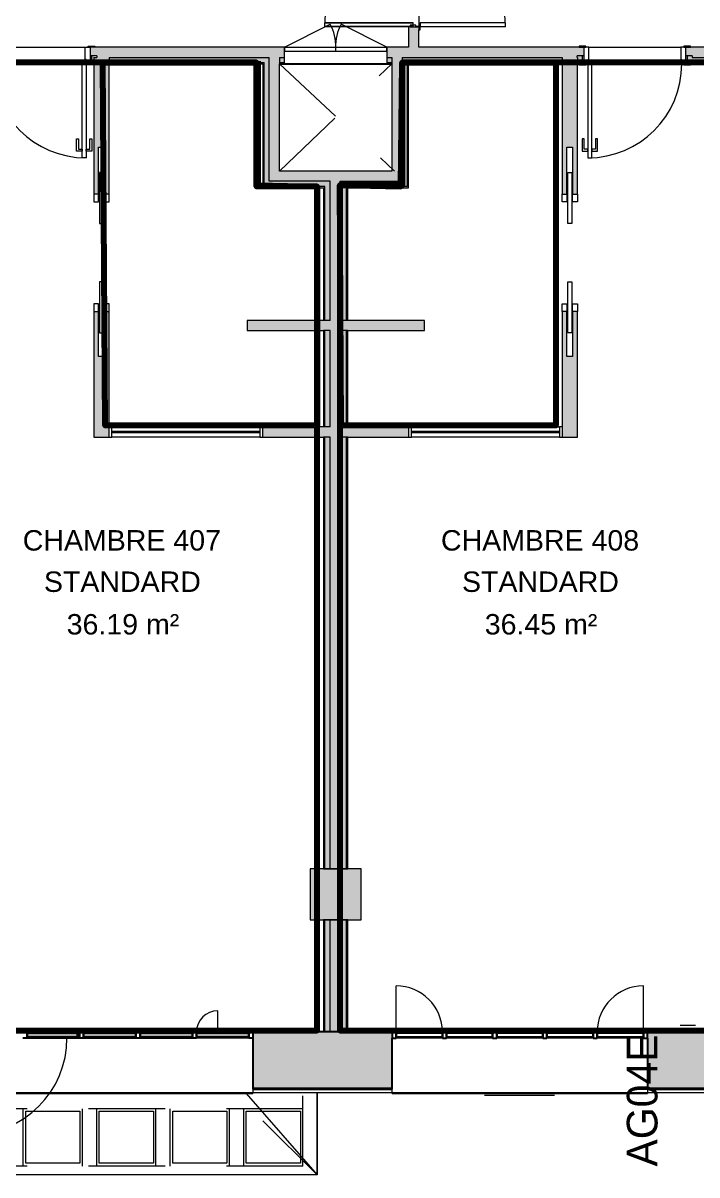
# Model space of a CAD drawing. Header units: metres. Extents: x -227.9 to -141.2, y 39.1 to 91.1.
# Drawn here: x -194.58 to -187.99, y 39.07 to 50.35 of the extents above; entities that cross this region are included whole.
import ezdxf

# ---------------------------------------------------------------- set-up
doc = ezdxf.new("R2010")
doc.units = ezdxf.units.M
doc.linetypes.add('JIS_02_0.7', pattern=[1.35, 0.75, -0.6])
for name, color, linetype, lineweight in [('A-AREA-IDEN', 7, 'Continuous', 9), ('A-DOOR', 7, 'Continuous', 5), ('A-FLOR', 7, 'Continuous', 5), ('A-GLAZ', 7, 'Continuous', 5), ('A-WALL', 7, 'Continuous', 5), ('A-WALL-PATT', 7, 'Continuous', 13), ('G-ANNO-SYMB', 7, 'Continuous', 9), ('I-WALL', 7, 'Continuous', 5)]:
    doc.layers.add(name, color=color, linetype=linetype, lineweight=lineweight)
for name, color, linetype, lineweight, true_color in [('A-DETL', 94, 'Continuous', 5, 0x00a600), ('A-DETL-MBND', 9, 'Continuous', 5, 0xc0c0c0), ('S-COLS', 8, 'Continuous', 9, 0x7f7f7f)]:
    doc.layers.add(name, color=color, linetype=linetype, lineweight=lineweight, true_color=true_color)
doc.layers.add('Chambre', color=40, linetype='Continuous')
doc.layers.add('SDB', color=230, linetype='Continuous')
doc.styles.add('Arial_1', font='arial.ttf', dxfattribs={"height": 0.2})
doc.styles.add('Stencil', font='STENCIL.TTF', dxfattribs={"height": 0.3})

msp = doc.modelspace()

# ---------------------------------------------------------------- hatches: boundary and pattern name
at = {"layer": 'A-WALL', "true_color": 0x808080}
h = msp.add_hatch(color=8, dxfattribs=at)
h.paths.add_polyline_path([(-227.865, 39.92), (-226.843, 39.92), (-226.843, 40.37), (-226.853, 40.37), (-226.853, 40.42), (-226.893, 40.42), (-226.893, 40.47), (-227.865, 40.47), (-227.865, 40.281)])
h.paths.add_polyline_path([(-223.493, 39.92), (-222.152, 39.92), (-222.152, 40.37), (-222.162, 40.37), (-222.162, 40.42), (-222.202, 40.42), (-222.202, 40.47), (-223.443, 40.47), (-223.443, 40.42), (-223.483, 40.42), (-223.483, 40.37), (-223.493, 40.37), (-223.493, 40.281)])
h.paths.add_polyline_path([(-207.292, 39.92), (-205.904, 39.92), (-205.904, 40.37), (-205.914, 40.37), (-205.914, 40.42), (-205.954, 40.42), (-205.954, 40.47), (-207.242, 40.47), (-207.242, 40.42), (-207.282, 40.42), (-207.282, 40.37), (-207.292, 40.37), (-207.292, 40.281)])
h.paths.add_polyline_path([(-203.404, 39.92), (-201.797, 39.92), (-201.797, 40.47), (-203.354, 40.47), (-203.354, 40.42), (-203.394, 40.42), (-203.394, 40.37), (-203.404, 40.37), (-203.404, 40.281)])
h.paths.add_polyline_path([(-190.97, 39.92), (-190.97, 40.37), (-190.98, 40.37), (-190.98, 40.42), (-191.02, 40.42), (-191.02, 40.47), (-192.12, 40.47), (-192.12, 40.42), (-192.16, 40.42), (-192.16, 40.37), (-192.17, 40.37), (-192.17, 39.92)])
h.paths.add_polyline_path([(-188.47, 39.92), (-187.171, 39.92), (-187.171, 40.37), (-187.181, 40.37), (-187.181, 40.42), (-187.221, 40.42), (-187.221, 40.47), (-188.42, 40.47), (-188.42, 40.42), (-188.46, 40.42), (-188.46, 40.37), (-188.47, 40.37), (-188.47, 40.281)])
h.paths.add_polyline_path([(-168.917, 39.92), (-168.917, 40.37), (-168.927, 40.37), (-168.927, 40.42), (-168.967, 40.42), (-168.967, 40.47), (-170.088, 40.47), (-170.088, 40.42), (-170.128, 40.42), (-170.128, 40.37), (-170.138, 40.37), (-170.138, 39.92), (-169.839, 39.92), (-169.839, 40.371), (-169.239, 40.371), (-169.239, 39.92)])
h.paths.add_polyline_path([(-166.417, 39.92), (-164.82, 39.92), (-164.82, 40.37), (-164.83, 40.37), (-164.83, 40.42), (-164.87, 40.42), (-164.87, 40.47), (-166.367, 40.47), (-166.367, 40.42), (-166.407, 40.42), (-166.407, 40.37), (-166.417, 40.37), (-166.417, 40.281)])
h.paths.add_polyline_path([(-152.826, 39.92), (-150.359, 39.92), (-150.359, 40.37), (-150.369, 40.37), (-150.369, 40.42), (-150.409, 40.42), (-150.409, 40.47), (-153.119, 40.47), (-153.119, 40.42), (-153.159, 40.42), (-153.159, 40.37), (-153.168, 40.37), (-153.168, 39.92)])
for points in [[(-192.17, 39.92), (-192.17, 40.37), (-192.16, 40.37), (-192.16, 40.42), (-192.12, 40.42), (-192.12, 40.47), (-192.333, 40.47), (-192.333, 39.92), (-192.296, 39.92)], [(-192.333, 39.91), (-192.17, 39.91), (-192.17, 39.92), (-192.333, 39.92)]]:
    msp.add_hatch(color=8, dxfattribs=at).paths.add_polyline_path(points)
h = msp.add_hatch(color=8, dxfattribs=at)
h.paths.add_polyline_path([(-190.98, 40.37), (-190.97, 40.37), (-190.97, 40.47), (-191.02, 40.47), (-191.02, 40.42), (-190.98, 40.42), (-190.98, 40.41)])
h.paths.add_polyline_path([(-188.47, 40.37), (-188.46, 40.37), (-188.46, 40.42), (-188.42, 40.42), (-188.42, 40.47), (-188.47, 40.47), (-188.47, 40.41)])
h = msp.add_hatch(color=8, dxfattribs=at)
h.paths.add_polyline_path([(-227.865, 39.91), (-226.843, 39.91), (-226.843, 39.92), (-227.865, 39.92)])
h.paths.add_polyline_path([(-223.493, 39.91), (-222.152, 39.91), (-222.152, 39.92), (-223.493, 39.92)])
h.paths.add_polyline_path([(-207.292, 39.91), (-205.904, 39.91), (-205.904, 39.92), (-207.292, 39.92)])
h.paths.add_polyline_path([(-203.404, 39.91), (-201.797, 39.91), (-201.797, 39.92), (-203.404, 39.92)])
h.paths.add_polyline_path([(-192.17, 39.91), (-190.97, 39.91), (-190.97, 39.92), (-192.17, 39.92)])
h.paths.add_polyline_path([(-188.47, 39.91), (-187.171, 39.91), (-187.171, 39.92), (-188.47, 39.92)])
h.paths.add_polyline_path([(-168.917, 39.91), (-168.917, 39.92), (-169.239, 39.92), (-169.239, 39.91)])
h.paths.add_polyline_path([(-169.839, 39.91), (-169.839, 39.92), (-170.138, 39.92), (-170.138, 39.91)])
h.paths.add_polyline_path([(-166.417, 39.91), (-164.82, 39.91), (-164.82, 39.92), (-166.417, 39.92)])
h.paths.add_polyline_path([(-152.826, 39.91), (-150.359, 39.91), (-150.359, 39.92), (-153.168, 39.92), (-153.168, 39.91)])
at = {"layer": 'A-WALL-PATT', "lineweight": 5, "true_color": 0xaaaaaa}
h = msp.add_hatch(color=253, dxfattribs=at)
h.paths.add_polyline_path([(-191.468, 42.068), (-191.468, 46.296), (-191.478, 46.296), (-191.478, 42.068)])
h.paths.add_polyline_path([(-191.468, 46.396), (-191.468, 47.339), (-191.478, 47.339), (-191.478, 46.396), (-191.474, 46.396)])
h.paths.add_polyline_path([(-191.468, 47.439), (-191.468, 48.802), (-191.478, 48.802), (-191.478, 47.439), (-191.474, 47.439)])
msp.add_hatch(color=253, dxfattribs=at).paths.add_polyline_path([(-191.478, 40.47), (-191.468, 40.47), (-191.468, 41.568), (-191.478, 41.568), (-191.478, 41.352)])
at = {"layer": 'I-WALL', "true_color": 0xaaaaaa}
h = msp.add_hatch(color=253, dxfattribs=at)
h.paths.add_polyline_path([(-190.759, 50.114), (-190.709, 50.114), (-190.709, 50.314), (-190.809, 50.314), (-190.809, 50.114)])
h.paths.add_polyline_path([(-190.792, 51.914), (-190.709, 51.914), (-190.709, 52.115), (-190.809, 52.115), (-190.809, 51.914)])
h = msp.add_hatch(color=253, dxfattribs=at)
h.paths.add_polyline_path([(-180.683, 50.014), (-180.534, 50.014), (-180.534, 50.114), (-181.728, 50.114), (-181.728, 50.032), (-181.665, 50.032), (-181.665, 50.014), (-180.696, 50.014)])
h.paths.add_polyline_path([(-184.073, 50.014), (-182.791, 50.014), (-182.791, 50.032), (-182.728, 50.032), (-182.728, 50.114), (-186.057, 50.114), (-186.057, 50.014), (-184.598, 50.014)])
h.paths.add_polyline_path([(-187.057, 50.014), (-187.057, 50.114), (-188.094, 50.114), (-188.094, 50.032), (-188.031, 50.032), (-188.031, 50.014), (-187.297, 50.014)])
h.paths.add_polyline_path([(-189.157, 50.014), (-189.157, 50.032), (-189.094, 50.032), (-189.094, 50.114), (-191.023, 50.114), (-191.023, 50.014), (-189.305, 50.014)])
h.paths.add_polyline_path([(-192.023, 50.014), (-192.023, 50.114), (-193.926, 50.114), (-193.926, 50.032), (-193.863, 50.032), (-193.863, 50.014), (-192.073, 50.014)])
h.paths.add_polyline_path([(-194.989, 50.014), (-194.989, 50.032), (-194.926, 50.032), (-194.926, 50.114), (-195.579, 50.114), (-195.579, 50.014)])
h = msp.add_hatch(color=253, dxfattribs=at)
h.paths.add_polyline_path([(-180.534, 49.964), (-180.534, 50.014), (-180.62, 50.014), (-180.62, 49.964)])
h.paths.add_polyline_path([(-180.784, 49.964), (-180.696, 49.964), (-180.696, 50.014), (-181.597, 50.014), (-181.597, 49.964)])
h.paths.add_polyline_path([(-181.715, 49.964), (-181.697, 49.964), (-181.697, 50.032), (-181.715, 50.032)])
h.paths.add_polyline_path([(-182.741, 49.964), (-182.741, 50.032), (-182.791, 50.032), (-182.791, 50.014), (-183.458, 50.014), (-183.458, 49.964)])
h.paths.add_polyline_path([(-184.073, 49.964), (-183.558, 49.964), (-183.558, 50.014), (-184.598, 50.014), (-184.598, 49.964)])
h.paths.add_polyline_path([(-184.698, 49.964), (-184.698, 50.014), (-185.771, 50.014), (-185.771, 49.964), (-185.718, 49.964)])
h.paths.add_polyline_path([(-187.297, 49.964), (-187.057, 49.964), (-187.057, 50.014), (-187.297, 50.014)])
h.paths.add_polyline_path([(-186.057, 49.964), (-185.871, 49.964), (-185.871, 50.014), (-186.057, 50.014)])
h.paths.add_polyline_path([(-188.081, 49.964), (-187.397, 49.964), (-187.397, 50.014), (-188.031, 50.014), (-188.031, 50.032), (-188.081, 50.032)])
h.paths.add_polyline_path([(-189.107, 49.964), (-189.107, 50.032), (-189.155, 50.032), (-189.155, 49.964)])
h.paths.add_polyline_path([(-189.305, 49.964), (-189.305, 50.014), (-190.873, 50.014), (-190.873, 49.964), (-189.829, 49.964)])
h.paths.add_polyline_path([(-192.073, 49.964), (-192.023, 49.964), (-192.023, 50.014), (-192.073, 50.014)])
h.paths.add_polyline_path([(-192.173, 49.964), (-192.173, 50.014), (-193.741, 50.014), (-193.741, 49.964), (-192.223, 49.964)])
h.paths.add_polyline_path([(-191.023, 49.964), (-190.973, 49.964), (-190.973, 50.014), (-191.023, 50.014)])
h.paths.add_polyline_path([(-193.891, 49.964), (-193.891, 50.032), (-193.913, 50.032), (-193.913, 49.964)])
h.paths.add_polyline_path([(-194.939, 49.964), (-194.939, 50.032), (-194.989, 50.032), (-194.989, 50.014), (-195.579, 50.014), (-195.579, 49.964)])
h = msp.add_hatch(color=253, dxfattribs=at)
h.paths.add_polyline_path([(-180.62, 49.951), (-180.534, 49.951), (-180.534, 49.964), (-180.62, 49.964)])
h.paths.add_polyline_path([(-181.728, 49.951), (-181.697, 49.951), (-181.697, 49.964), (-181.715, 49.964), (-181.715, 50.032), (-181.728, 50.032), (-181.728, 49.994)])
h.paths.add_polyline_path([(-180.696, 49.951), (-180.696, 49.964), (-181.597, 49.964), (-181.597, 49.951), (-180.784, 49.951)])
h.paths.add_polyline_path([(-184.073, 49.951), (-183.558, 49.951), (-183.558, 49.964), (-184.598, 49.964), (-184.598, 49.951)])
h.paths.add_polyline_path([(-184.698, 49.951), (-184.698, 49.964), (-185.721, 49.964), (-185.721, 49.951), (-185.708, 49.951)])
h.paths.add_polyline_path([(-182.773, 49.951), (-182.728, 49.951), (-182.728, 50.032), (-182.741, 50.032), (-182.741, 49.964), (-183.458, 49.964), (-183.458, 49.951)])
h.paths.add_polyline_path([(-185.871, 49.951), (-185.871, 49.964), (-186.057, 49.964), (-186.057, 49.951)])
h.paths.add_polyline_path([(-188.049, 49.951), (-187.447, 49.951), (-187.447, 49.964), (-188.081, 49.964), (-188.081, 50.032), (-188.094, 50.032), (-188.094, 49.951)])
h.paths.add_polyline_path([(-189.094, 49.951), (-189.094, 50.032), (-189.107, 50.032), (-189.107, 49.964), (-189.155, 49.964), (-189.155, 49.951), (-189.139, 49.951)])
h.paths.add_polyline_path([(-189.829, 49.951), (-189.305, 49.951), (-189.305, 49.964), (-190.823, 49.964), (-190.823, 49.951), (-190.651, 49.951)])
h.paths.add_polyline_path([(-187.297, 49.951), (-187.057, 49.951), (-187.057, 49.964), (-187.297, 49.964)])
h.paths.add_polyline_path([(-190.973, 49.951), (-190.973, 49.964), (-191.023, 49.964), (-191.023, 49.951)])
h.paths.add_polyline_path([(-192.236, 49.951), (-192.223, 49.951), (-192.223, 49.964), (-193.741, 49.964), (-193.741, 49.951), (-192.296, 49.951)])
h.paths.add_polyline_path([(-192.073, 49.951), (-192.023, 49.951), (-192.023, 49.964), (-192.073, 49.964)])
h.paths.add_polyline_path([(-193.891, 49.951), (-193.891, 49.964), (-193.913, 49.964), (-193.913, 50.032), (-193.926, 50.032), (-193.926, 49.951)])
h.paths.add_polyline_path([(-195.579, 49.951), (-194.926, 49.951), (-194.926, 50.032), (-194.939, 50.032), (-194.939, 49.964), (-195.579, 49.964)])
h = msp.add_hatch(color=253, dxfattribs=at)
h.paths.add_polyline_path([(-193.891, 46.296), (-193.741, 46.296), (-193.741, 47.527), (-193.789, 47.527), (-193.789, 47.087), (-193.844, 47.087), (-193.844, 47.527), (-193.891, 47.527), (-193.891, 46.711)])
h.paths.add_polyline_path([(-193.789, 48.677), (-193.741, 48.677), (-193.741, 50.014), (-193.891, 50.014), (-193.891, 49.951), (-193.881, 49.951), (-193.881, 49.941), (-193.891, 49.941), (-193.891, 48.677), (-193.844, 48.677), (-193.844, 49.137), (-193.789, 49.137), (-193.789, 48.854)])
for points in [[(-192.073, 48.802), (-192.073, 50.014), (-192.173, 50.014), (-192.173, 48.802)], [(-190.873, 48.902), (-190.873, 50.014), (-190.973, 50.014), (-190.973, 48.902)], [(-192.223, 48.739), (-192.223, 49.951), (-192.236, 49.951), (-192.236, 48.739)], [(-192.223, 48.752), (-192.173, 48.752), (-192.173, 49.964), (-192.223, 49.964), (-192.223, 48.854)], [(-190.873, 48.802), (-190.823, 48.802), (-190.823, 49.964), (-190.873, 49.964), (-190.873, 48.854)], [(-190.823, 48.752), (-190.81, 48.752), (-190.81, 49.951), (-190.823, 49.951), (-190.823, 48.802)], [(-190.873, 48.802), (-190.873, 48.902), (-192.073, 48.902), (-192.073, 48.802), (-191.468, 48.802)], [(-191.478, 42.068), (-191.478, 48.802), (-191.578, 48.802), (-191.578, 42.068)], [(-191.578, 47.339), (-191.578, 47.439), (-192.391, 47.439), (-192.391, 47.339), (-191.628, 47.339)], [(-191.418, 47.339), (-190.653, 47.339), (-190.653, 47.439), (-191.478, 47.439), (-191.478, 47.339), (-191.468, 47.339)], [(-191.628, 46.296), (-191.578, 46.296), (-191.578, 46.396), (-192.241, 46.396), (-192.241, 46.296), (-191.641, 46.296)], [(-191.418, 46.296), (-190.805, 46.296), (-190.805, 46.396), (-191.478, 46.396), (-191.478, 46.296), (-191.468, 46.296)], [(-191.628, 40.47), (-191.628, 41.568), (-191.641, 41.568), (-191.641, 40.47)], [(-191.578, 40.47), (-191.578, 41.568), (-191.628, 41.568), (-191.628, 40.47)], [(-191.478, 40.47), (-191.478, 41.568), (-191.578, 41.568), (-191.578, 40.47)], [(-191.418, 40.47), (-191.418, 41.568), (-191.468, 41.568), (-191.468, 40.47)], [(-191.405, 40.47), (-191.405, 41.568), (-191.418, 41.568), (-191.418, 40.47)]]:
    msp.add_hatch(color=253, dxfattribs=at).paths.add_polyline_path(points)
h = msp.add_hatch(color=253, dxfattribs=at)
h.paths.add_polyline_path([(-189.155, 46.296), (-189.155, 47.527), (-189.203, 47.527), (-189.203, 47.087), (-189.258, 47.087), (-189.258, 47.527), (-189.305, 47.527), (-189.305, 46.296)])
h.paths.add_polyline_path([(-189.258, 48.677), (-189.258, 49.137), (-189.203, 49.137), (-189.203, 48.677), (-189.155, 48.677), (-189.155, 50.014), (-189.305, 50.014), (-189.305, 48.677)])
h = msp.add_hatch(color=253, dxfattribs=at)
h.paths.add_polyline_path([(-191.628, 48.739), (-191.628, 48.752), (-192.223, 48.752), (-192.223, 48.739), (-191.641, 48.739)])
h.paths.add_polyline_path([(-190.81, 48.739), (-190.81, 48.752), (-191.418, 48.752), (-191.418, 48.739), (-191.405, 48.739)])
h = msp.add_hatch(color=253, dxfattribs=at)
h.paths.add_polyline_path([(-192.173, 48.752), (-191.578, 48.752), (-191.578, 48.802), (-192.173, 48.802)])
h.paths.add_polyline_path([(-190.823, 48.752), (-190.823, 48.802), (-191.468, 48.802), (-191.468, 48.752), (-191.418, 48.752)])
h = msp.add_hatch(color=253, dxfattribs=at)
h.paths.add_polyline_path([(-191.628, 42.068), (-191.628, 46.296), (-191.641, 46.296), (-191.641, 42.068)])
h.paths.add_polyline_path([(-191.628, 46.396), (-191.628, 47.339), (-191.641, 47.339), (-191.641, 46.396)])
h.paths.add_polyline_path([(-191.641, 47.439), (-191.628, 47.439), (-191.628, 48.739), (-191.641, 48.739), (-191.641, 47.782)])
h = msp.add_hatch(color=253, dxfattribs=at)
h.paths.add_polyline_path([(-191.628, 42.068), (-191.578, 42.068), (-191.578, 46.296), (-191.628, 46.296), (-191.628, 43.496)])
h.paths.add_polyline_path([(-191.628, 46.396), (-191.578, 46.396), (-191.578, 47.339), (-191.628, 47.339), (-191.628, 46.711)])
h.paths.add_polyline_path([(-191.628, 47.439), (-191.578, 47.439), (-191.578, 48.752), (-191.628, 48.752), (-191.628, 47.782)])
h = msp.add_hatch(color=253, dxfattribs=at)
h.paths.add_polyline_path([(-191.418, 42.068), (-191.418, 46.296), (-191.468, 46.296), (-191.468, 42.068)])
h.paths.add_polyline_path([(-191.468, 46.396), (-191.418, 46.396), (-191.418, 47.339), (-191.468, 47.339), (-191.468, 46.711)])
h.paths.add_polyline_path([(-191.418, 47.439), (-191.418, 48.752), (-191.468, 48.752), (-191.468, 47.439)])
h = msp.add_hatch(color=253, dxfattribs=at)
h.paths.add_polyline_path([(-191.405, 42.068), (-191.405, 46.296), (-191.418, 46.296), (-191.418, 42.068)])
h.paths.add_polyline_path([(-191.418, 46.396), (-191.405, 46.396), (-191.405, 47.339), (-191.418, 47.339), (-191.418, 46.711)])
h.paths.add_polyline_path([(-191.418, 47.439), (-191.405, 47.439), (-191.405, 48.739), (-191.418, 48.739), (-191.418, 47.782)])
at = {"layer": 'S-COLS', "lineweight": 5, "true_color": 0x808080}
msp.add_hatch(color=8, dxfattribs=at).paths.add_polyline_path([(-191.773, 41.568), (-191.273, 41.568), (-191.273, 42.068), (-191.773, 42.068)])

# ---------------------------------------------------------------- linework, layer by layer
at = {"layer": 'A-DETL', "color": 7, "linetype": 'JIS_02_0.7'}
for p, q in [((-192.073, 48.902), (-190.973, 49.951)), ((-192.073, 49.951), (-190.948, 48.902)), ((-190.94, 40.412), (-188.509, 40.412)), ((-190.065, 39.851), (-189.38, 39.852))]:
    msp.add_line(p, q, dxfattribs=at)
at = {"layer": 'A-DETL', "color": 9, "linetype": 'JIS_02_0.7', "lineweight": 9, "true_color": 0xc0c0c0}
for p, q in [((-191.705, 39.07), (-192.513, 39.878)), ((-191.843, 39.156), (-191.843, 39.845)), ((-191.843, 39.718), (-202.478, 39.718)), ((-194.583, 39.156), (-194.583, 39.718)), ((-194.003, 39.156), (-194.003, 39.718)), ((-193.863, 39.156), (-193.863, 39.718)), ((-193.283, 39.156), (-193.283, 39.718)), ((-193.143, 39.156), (-193.143, 39.718)), ((-192.563, 39.156), (-192.563, 39.718)), ((-192.423, 39.156), (-192.423, 39.718)), ((-194.558, 39.185), (-194.558, 39.695)), ((-194.558, 39.695), (-194.028, 39.695)), ((-194.028, 39.696), (-194.028, 39.186)), ((-193.838, 39.185), (-193.838, 39.695)), ((-193.838, 39.695), (-193.308, 39.695)), ((-193.308, 39.696), (-193.308, 39.186)), ((-193.118, 39.185), (-193.118, 39.695)), ((-193.118, 39.695), (-192.588, 39.695)), ((-192.588, 39.696), (-192.588, 39.186)), ((-192.398, 39.185), (-192.398, 39.695)), ((-192.398, 39.695), (-191.868, 39.695)), ((-191.868, 39.696), (-191.868, 39.186)), ((-191.843, 39.156), (-202.483, 39.156)), ((-194.028, 39.186), (-194.558, 39.186)), ((-193.308, 39.186), (-193.838, 39.186)), ((-192.588, 39.186), (-193.118, 39.186)), ((-191.868, 39.186), (-192.398, 39.186))]:
    msp.add_line(p, q, dxfattribs=at)
at = {"layer": 'A-DETL', "color": 7}
for q in [(-191.705, 39.878), (-202.621, 39.07)]:
    msp.add_line((-191.705, 39.07), q, dxfattribs=at)
at = {"layer": 'A-DETL-MBND', "lineweight": 9}
for p, q in [((-192.398, 39.867), (-191.705, 39.07)), ((-191.705, 39.878), (-191.705, 39.07)), ((-191.705, 39.07), (-202.621, 39.07))]:
    msp.add_line(p, q, dxfattribs=at)
at = {"layer": 'A-DOOR', "color": 9, "true_color": 0xc0c0c0}
for p, q in [((-192.023, 50.114), (-191.578, 50.341)), ((-191.023, 50.114), (-191.469, 50.341)), ((-190.739, 50.332), (-190.792, 50.332)), ((-190.792, 50.332), (-190.792, 50.314)), ((-190.739, 50.319), (-190.739, 50.332)), ((-190.697, 50.319), (-190.739, 50.319)), ((-190.697, 50.284), (-190.697, 50.319)), ((-190.792, 50.314), (-190.709, 50.314)), ((-190.709, 50.314), (-190.709, 50.284)), ((-190.709, 50.284), (-190.697, 50.284)), ((-193.976, 50.114), (-193.926, 50.114)), ((-193.976, 49.994), (-193.976, 50.114)), ((-193.946, 50.124), (-193.881, 50.124)), ((-193.946, 50.114), (-193.946, 50.124)), ((-193.881, 50.114), (-193.946, 50.114)), ((-193.926, 50.114), (-193.926, 49.951)), ((-193.881, 50.124), (-193.881, 50.114)), ((-189.074, 50.124), (-189.139, 50.124)), ((-189.139, 50.124), (-189.139, 50.114)), ((-189.139, 50.114), (-189.074, 50.114)), ((-189.044, 50.114), (-189.094, 50.114)), ((-189.094, 50.114), (-189.094, 49.951)), ((-189.074, 50.114), (-189.074, 50.124)), ((-189.044, 49.994), (-189.044, 50.114)), ((-188.094, 50.114), (-188.144, 50.114)), ((-188.144, 50.114), (-188.144, 49.994)), ((-188.049, 50.124), (-188.114, 50.124)), ((-188.114, 50.124), (-188.114, 50.114)), ((-188.114, 50.114), (-188.049, 50.114)), ((-188.094, 49.951), (-188.094, 50.114)), ((-188.049, 50.114), (-188.049, 50.124)), ((-193.966, 49.994), (-193.976, 49.994)), ((-193.966, 49.951), (-193.966, 49.994)), ((-189.054, 49.951), (-189.054, 49.994)), ((-189.054, 49.994), (-189.044, 49.994)), ((-188.144, 49.994), (-188.134, 49.994)), ((-188.134, 49.994), (-188.134, 49.951)), ((-193.926, 49.951), (-193.966, 49.951)), ((-193.946, 49.951), (-193.881, 49.951)), ((-193.946, 49.941), (-193.946, 49.951)), ((-193.881, 49.941), (-193.946, 49.941)), ((-193.881, 49.951), (-193.881, 49.941)), ((-189.074, 49.951), (-189.139, 49.951)), ((-189.139, 49.951), (-189.139, 49.941)), ((-189.139, 49.941), (-189.074, 49.941)), ((-189.094, 49.951), (-189.054, 49.951)), ((-189.074, 49.941), (-189.074, 49.951)), ((-188.134, 49.951), (-188.094, 49.951)), ((-188.049, 49.951), (-188.114, 49.951)), ((-188.114, 49.951), (-188.114, 49.941)), ((-188.114, 49.941), (-188.049, 49.941)), ((-188.049, 49.941), (-188.049, 49.951)), ((-193.844, 48.677), (-193.891, 48.677)), ((-193.891, 48.677), (-193.891, 48.602)), ((-193.844, 48.602), (-193.844, 48.677)), ((-193.741, 48.677), (-193.789, 48.677)), ((-193.789, 48.677), (-193.789, 48.602)), ((-193.741, 48.602), (-193.741, 48.677)), ((-189.305, 48.677), (-189.258, 48.677)), ((-189.305, 48.602), (-189.305, 48.677)), ((-189.258, 48.677), (-189.258, 48.602)), ((-189.203, 48.677), (-189.155, 48.677)), ((-189.203, 48.602), (-189.203, 48.677)), ((-189.155, 48.677), (-189.155, 48.602)), ((-193.891, 48.602), (-193.844, 48.602)), ((-193.789, 48.602), (-193.741, 48.602)), ((-189.258, 48.602), (-189.305, 48.602)), ((-189.155, 48.602), (-189.203, 48.602)), ((-193.844, 47.602), (-193.891, 47.602)), ((-193.891, 47.602), (-193.891, 47.527)), ((-193.891, 47.527), (-193.844, 47.527)), ((-193.844, 47.527), (-193.844, 47.602)), ((-193.741, 47.602), (-193.789, 47.602)), ((-193.789, 47.602), (-193.789, 47.527)), ((-193.789, 47.527), (-193.741, 47.527)), ((-193.741, 47.527), (-193.741, 47.602)), ((-189.305, 47.602), (-189.258, 47.602)), ((-189.305, 47.527), (-189.305, 47.602)), ((-189.258, 47.527), (-189.305, 47.527)), ((-189.258, 47.602), (-189.258, 47.527)), ((-189.203, 47.602), (-189.155, 47.602)), ((-189.203, 47.527), (-189.203, 47.602)), ((-189.155, 47.527), (-189.203, 47.527)), ((-189.155, 47.602), (-189.155, 47.527))]:
    msp.add_line(p, q, dxfattribs=at)
at = {"layer": 'A-DOOR'}
for p, q in [((-190.764, 50.352), (-191.634, 50.352)), ((-191.634, 50.352), (-191.634, 50.319)), ((-191.634, 50.352), (-190.764, 50.352)), ((-191.634, 50.319), (-190.764, 50.319)), ((-190.764, 50.319), (-191.634, 50.319)), ((-190.764, 50.319), (-190.764, 50.352)), ((-189.859, 50.352), (-190.697, 50.352)), ((-190.697, 50.352), (-190.697, 50.319)), ((-190.697, 50.352), (-190.697, 50.319)), ((-189.859, 50.352), (-190.697, 50.352)), ((-190.697, 50.319), (-189.859, 50.319)), ((-190.697, 50.319), (-189.859, 50.319)), ((-189.859, 50.319), (-189.859, 50.352)), ((-189.859, 50.319), (-189.859, 50.352)), ((-194.006, 49.951), (-193.966, 49.951)), ((-194.006, 49.031), (-194.006, 49.951)), ((-193.966, 49.951), (-193.966, 49.031)), ((-189.054, 49.951), (-189.054, 49.031)), ((-189.014, 49.951), (-189.054, 49.951)), ((-189.014, 49.031), (-189.014, 49.951)), ((-194.061, 49.216), (-194.041, 49.216)), ((-194.061, 49.096), (-194.061, 49.216)), ((-194.041, 49.216), (-194.041, 49.116)), ((-193.931, 49.216), (-193.911, 49.216)), ((-193.931, 49.116), (-193.931, 49.216)), ((-193.911, 49.216), (-193.911, 49.096)), ((-189.089, 49.216), (-189.109, 49.216)), ((-189.109, 49.216), (-189.109, 49.096)), ((-189.089, 49.116), (-189.089, 49.216)), ((-188.959, 49.216), (-188.979, 49.216)), ((-188.979, 49.216), (-188.979, 49.116)), ((-188.959, 49.096), (-188.959, 49.216)), ((-194.006, 49.096), (-194.061, 49.096)), ((-194.041, 49.116), (-194.006, 49.116)), ((-194.006, 49.116), (-194.006, 49.096)), ((-193.966, 49.116), (-193.931, 49.116)), ((-193.966, 49.096), (-193.966, 49.116)), ((-193.911, 49.096), (-193.966, 49.096)), ((-189.109, 49.096), (-189.054, 49.096)), ((-189.054, 49.116), (-189.089, 49.116)), ((-189.054, 49.096), (-189.054, 49.116)), ((-188.979, 49.116), (-189.014, 49.116)), ((-189.014, 49.116), (-189.014, 49.096)), ((-189.014, 49.096), (-188.959, 49.096)), ((-193.966, 49.031), (-194.006, 49.031)), ((-189.054, 49.031), (-189.014, 49.031)), ((-193.796, 48.887), (-193.836, 48.887)), ((-193.836, 48.887), (-193.836, 48.387)), ((-193.796, 48.387), (-193.796, 48.887)), ((-189.25, 48.887), (-189.21, 48.887)), ((-189.25, 48.387), (-189.25, 48.887)), ((-189.21, 48.887), (-189.21, 48.387)), ((-193.836, 48.387), (-193.796, 48.387)), ((-189.21, 48.387), (-189.25, 48.387)), ((-193.796, 47.817), (-193.836, 47.817)), ((-193.836, 47.817), (-193.836, 47.317)), ((-193.796, 47.317), (-193.796, 47.817)), ((-189.25, 47.317), (-189.25, 47.817)), ((-189.25, 47.817), (-189.21, 47.817)), ((-189.21, 47.817), (-189.21, 47.317)), ((-193.836, 47.317), (-193.796, 47.317)), ((-189.21, 47.317), (-189.25, 47.317))]:
    msp.add_line(p, q, dxfattribs=at)
at = {"layer": 'A-DOOR', "color": 9, "lineweight": 9, "true_color": 0xc0c0c0}
for p, q in [((-192.021, 50.114), (-191.524, 50.114)), ((-192.021, 50.074), (-192.021, 50.114)), ((-191.524, 50.114), (-191.524, 50.074)), ((-191.522, 50.114), (-191.025, 50.114)), ((-191.522, 50.074), (-191.522, 50.114)), ((-191.025, 50.114), (-191.025, 50.074)), ((-191.524, 50.074), (-192.021, 50.074)), ((-191.025, 50.074), (-191.522, 50.074))]:
    msp.add_line(p, q, dxfattribs=at)
at = {"layer": 'A-DOOR'}
for centre, radius, start, end in [((-190.834, 50.314), 0.8, 90, 180), ((-190.659, 50.314), 0.8, 0, 90), ((-193.966, 49.951), 0.92, 180, 270), ((-189.054, 49.951), 0.92, 270, 0)]:
    msp.add_arc(centre, radius, start, end, dxfattribs=at)
at = {"layer": 'A-DOOR', "color": 9, "true_color": 0xc0c0c0}
for centre, start, end in [((-191.977, 50.124), 358.6205, 28.3795), ((-191.069, 50.124), 151.6205, 181.3795)]:
    msp.add_arc(centre, 0.455, start, end, dxfattribs=at)
at = {"layer": 'A-FLOR', "lineweight": 9}
for p, q in [((-192.072, 49.95), (-190.973, 49.95)), ((-192.072, 48.901), (-192.072, 49.95))]:
    msp.add_line(p, q, dxfattribs=at)
at = {"layer": 'A-GLAZ', "lineweight": 13}
for p, q in [((-193.716, 46.396), (-193.741, 46.396)), ((-193.716, 46.296), (-193.716, 46.396)), ((-192.241, 46.396), (-192.266, 46.396)), ((-192.266, 46.396), (-192.266, 46.296)), ((-190.78, 46.396), (-190.805, 46.396)), ((-190.78, 46.296), (-190.78, 46.396)), ((-189.305, 46.396), (-189.33, 46.396)), ((-189.33, 46.396), (-189.33, 46.296)), ((-193.741, 46.296), (-193.716, 46.296)), ((-192.266, 46.351), (-193.716, 46.351)), ((-193.716, 46.351), (-193.716, 46.341)), ((-193.716, 46.341), (-192.266, 46.341)), ((-192.266, 46.341), (-192.266, 46.351)), ((-192.266, 46.296), (-192.241, 46.296)), ((-190.805, 46.296), (-190.78, 46.296)), ((-189.33, 46.351), (-190.78, 46.351)), ((-190.78, 46.351), (-190.78, 46.341)), ((-190.78, 46.341), (-189.33, 46.341)), ((-189.33, 46.341), (-189.33, 46.351)), ((-189.33, 46.296), (-189.305, 46.296))]:
    msp.add_line(p, q, dxfattribs=at)
at = {"layer": 'A-GLAZ'}
for p, q in [((-193.716, 46.396), (-192.266, 46.396)), ((-190.78, 46.396), (-189.33, 46.396)), ((-192.266, 46.296), (-193.716, 46.296)), ((-189.33, 46.296), (-190.78, 46.296))]:
    msp.add_line(p, q, dxfattribs=at)
at = {"layer": 'A-GLAZ', "lineweight": 9}
for p, q in [((-190.93, 40.47), (-190.93, 40.922)), ((-188.51, 40.47), (-188.51, 40.922)), ((-192.678, 40.47), (-192.678, 40.678)), ((-194.052, 40.47), (-194.545, 40.47)), ((-194.545, 40.41), (-194.052, 40.41)), ((-193.479, 40.47), (-193.992, 40.47)), ((-193.992, 40.41), (-193.479, 40.41)), ((-192.926, 40.47), (-193.439, 40.47)), ((-193.439, 40.41), (-192.926, 40.41)), ((-192.886, 40.47), (-192.373, 40.47)), ((-192.373, 40.41), (-192.886, 40.41)), ((-190.93, 40.47), (-190.478, 40.47)), ((-190.478, 40.41), (-190.93, 40.41)), ((-190.438, 40.47), (-189.986, 40.47)), ((-189.986, 40.41), (-190.438, 40.41)), ((-189.946, 40.47), (-189.494, 40.47)), ((-189.494, 40.41), (-189.946, 40.41)), ((-189.454, 40.47), (-189.002, 40.47)), ((-189.002, 40.41), (-189.454, 40.41)), ((-188.962, 40.47), (-188.51, 40.47)), ((-188.51, 40.41), (-188.962, 40.41)), ((-195.138, 39.877), (-192.333, 39.877)), ((-195.138, 39.867), (-192.333, 39.867)), ((-192.333, 39.91), (-192.333, 39.877)), ((-192.333, 39.877), (-192.333, 39.867)), ((-190.97, 39.877), (-190.97, 39.91)), ((-190.97, 39.867), (-190.97, 39.877)), ((-190.97, 39.877), (-188.47, 39.877)), ((-190.97, 39.867), (-188.47, 39.867)), ((-188.47, 39.91), (-188.47, 39.877)), ((-188.47, 39.877), (-188.47, 39.867))]:
    msp.add_line(p, q, dxfattribs=at)
at = {"layer": 'A-GLAZ', "lineweight": 25}
for p, q in [((-194.585, 40.47), (-194.545, 40.47)), ((-194.545, 40.41), (-194.585, 40.41)), ((-194.545, 40.47), (-194.545, 40.41)), ((-194.545, 40.422), (-194.545, 40.458)), ((-194.545, 40.458), (-194.052, 40.458)), ((-194.052, 40.422), (-194.545, 40.422)), ((-194.052, 40.41), (-194.052, 40.47)), ((-194.052, 40.47), (-194.032, 40.47)), ((-194.052, 40.458), (-194.052, 40.422)), ((-194.032, 40.41), (-194.052, 40.41)), ((-194.032, 40.47), (-194.032, 40.41)), ((-194.032, 40.41), (-194.032, 40.47)), ((-194.032, 40.47), (-193.992, 40.47)), ((-193.992, 40.41), (-194.032, 40.41)), ((-193.992, 40.47), (-193.992, 40.41)), ((-193.992, 40.422), (-193.992, 40.458)), ((-193.992, 40.458), (-193.479, 40.458)), ((-193.479, 40.422), (-193.992, 40.422)), ((-193.479, 40.41), (-193.479, 40.47)), ((-193.479, 40.47), (-193.439, 40.47)), ((-193.479, 40.458), (-193.479, 40.422)), ((-193.439, 40.41), (-193.479, 40.41)), ((-193.439, 40.47), (-193.439, 40.41)), ((-193.439, 40.422), (-193.439, 40.458)), ((-193.439, 40.458), (-192.926, 40.458)), ((-192.926, 40.422), (-193.439, 40.422)), ((-192.926, 40.41), (-192.926, 40.47)), ((-192.926, 40.47), (-192.886, 40.47)), ((-192.926, 40.458), (-192.926, 40.422)), ((-192.886, 40.41), (-192.926, 40.41)), ((-192.886, 40.47), (-192.886, 40.41)), ((-192.886, 40.422), (-192.886, 40.458)), ((-192.886, 40.458), (-192.373, 40.458)), ((-192.373, 40.422), (-192.886, 40.422)), ((-192.373, 40.41), (-192.373, 40.47)), ((-192.373, 40.47), (-192.333, 40.47)), ((-192.373, 40.458), (-192.373, 40.422)), ((-192.333, 40.41), (-192.373, 40.41)), ((-192.333, 40.47), (-192.333, 40.41)), ((-190.93, 40.47), (-190.97, 40.47)), ((-190.97, 40.47), (-190.97, 40.41)), ((-190.97, 40.41), (-190.93, 40.41)), ((-190.93, 40.41), (-190.93, 40.47)), ((-190.478, 40.458), (-190.93, 40.458)), ((-190.93, 40.458), (-190.93, 40.422)), ((-190.93, 40.422), (-190.478, 40.422)), ((-190.438, 40.47), (-190.478, 40.47)), ((-190.478, 40.47), (-190.478, 40.41)), ((-190.478, 40.422), (-190.478, 40.458)), ((-190.478, 40.41), (-190.438, 40.41)), ((-190.438, 40.41), (-190.438, 40.47)), ((-189.986, 40.458), (-190.438, 40.458)), ((-190.438, 40.458), (-190.438, 40.422)), ((-190.438, 40.422), (-189.986, 40.422)), ((-189.946, 40.47), (-189.986, 40.47)), ((-189.986, 40.47), (-189.986, 40.41)), ((-189.986, 40.422), (-189.986, 40.458)), ((-189.986, 40.41), (-189.946, 40.41)), ((-189.946, 40.41), (-189.946, 40.47)), ((-189.494, 40.458), (-189.946, 40.458)), ((-189.946, 40.458), (-189.946, 40.422)), ((-189.946, 40.422), (-189.494, 40.422)), ((-189.454, 40.47), (-189.494, 40.47)), ((-189.494, 40.47), (-189.494, 40.41)), ((-189.494, 40.422), (-189.494, 40.458)), ((-189.494, 40.41), (-189.454, 40.41)), ((-189.454, 40.41), (-189.454, 40.47)), ((-189.002, 40.458), (-189.454, 40.458)), ((-189.454, 40.458), (-189.454, 40.422)), ((-189.454, 40.422), (-189.002, 40.422)), ((-188.962, 40.47), (-189.002, 40.47)), ((-189.002, 40.47), (-189.002, 40.41)), ((-189.002, 40.422), (-189.002, 40.458)), ((-189.002, 40.41), (-188.962, 40.41)), ((-188.962, 40.41), (-188.962, 40.47)), ((-188.51, 40.458), (-188.962, 40.458)), ((-188.962, 40.458), (-188.962, 40.422)), ((-188.962, 40.422), (-188.51, 40.422)), ((-188.47, 40.47), (-188.51, 40.47)), ((-188.51, 40.47), (-188.51, 40.41)), ((-188.51, 40.422), (-188.51, 40.458)), ((-188.51, 40.41), (-188.47, 40.41)), ((-188.47, 40.41), (-188.47, 40.47))]:
    msp.add_line(p, q, dxfattribs=at)
at = {"layer": 'A-GLAZ', "lineweight": 9}
for centre, radius, start, end in [((-190.93, 40.47), 0.452, 0, 90), ((-188.51, 40.47), 0.452, 90, 180), ((-192.678, 40.47), 0.208, 90, 180), ((-195.098, 40.41), 0.944, 270, 0)]:
    msp.add_arc(centre, radius, start, end, dxfattribs=at)
at = {"layer": 'A-WALL'}
for p, q in [((-193.863, 50.032), (-193.926, 50.032)), ((-193.913, 50.032), (-193.913, 49.964)), ((-193.891, 50.014), (-193.891, 49.951)), ((-193.863, 50.032), (-193.863, 50.014)), ((-193.741, 50.014), (-192.173, 50.014)), ((-193.741, 50.014), (-193.741, 49.951)), ((-192.173, 48.802), (-192.173, 50.014)), ((-192.073, 50.014), (-192.023, 50.014)), ((-192.073, 50.014), (-192.073, 49.951)), ((-191.023, 50.014), (-190.973, 50.014)), ((-190.973, 50.014), (-190.973, 49.951)), ((-190.873, 50.014), (-189.305, 50.014)), ((-190.873, 50.014), (-190.873, 48.802)), ((-189.305, 50.014), (-189.305, 49.951)), ((-189.157, 50.014), (-189.157, 50.032)), ((-189.094, 50.032), (-189.157, 50.032)), ((-189.155, 50.014), (-189.155, 49.951)), ((-189.107, 49.964), (-189.107, 50.032)), ((-188.031, 50.032), (-188.094, 50.032)), ((-188.081, 50.032), (-188.081, 49.964)), ((-188.031, 50.032), (-188.031, 50.014)), ((-188.031, 50.014), (-187.397, 50.014)), ((-193.913, 49.964), (-193.891, 49.964)), ((-193.741, 49.964), (-192.223, 49.964)), ((-192.223, 48.752), (-192.223, 49.964)), ((-192.073, 49.964), (-192.023, 49.964)), ((-191.023, 49.964), (-190.973, 49.964)), ((-190.823, 49.964), (-189.305, 49.964)), ((-190.823, 49.964), (-190.823, 48.752)), ((-189.155, 49.964), (-189.107, 49.964)), ((-188.081, 49.964), (-187.447, 49.964)), ((-191.628, 48.752), (-192.223, 48.752)), ((-191.578, 48.802), (-192.173, 48.802)), ((-191.628, 47.439), (-191.628, 48.752)), ((-191.578, 47.439), (-191.578, 48.802)), ((-191.478, 48.802), (-190.873, 48.802)), ((-191.478, 47.439), (-191.478, 48.802)), ((-191.468, 47.439), (-191.468, 48.802)), ((-190.823, 48.752), (-191.418, 48.752)), ((-191.418, 47.439), (-191.418, 48.752)), ((-191.578, 47.439), (-191.641, 47.439)), ((-191.405, 47.439), (-191.478, 47.439)), ((-191.578, 47.339), (-191.641, 47.339)), ((-191.628, 46.396), (-191.628, 47.339)), ((-191.578, 46.396), (-191.578, 47.339)), ((-191.478, 46.396), (-191.478, 47.339)), ((-191.405, 47.339), (-191.478, 47.339)), ((-191.468, 46.396), (-191.468, 47.339)), ((-191.418, 46.396), (-191.418, 47.339)), ((-191.578, 46.396), (-191.641, 46.396)), ((-191.405, 46.396), (-191.478, 46.396)), ((-191.578, 46.296), (-191.641, 46.296)), ((-191.628, 42.068), (-191.628, 46.296)), ((-191.578, 42.068), (-191.578, 46.296)), ((-191.478, 42.068), (-191.478, 46.296)), ((-191.405, 46.296), (-191.478, 46.296)), ((-191.468, 42.068), (-191.468, 46.296)), ((-191.418, 42.068), (-191.418, 46.296)), ((-191.628, 40.47), (-191.628, 41.568)), ((-191.578, 40.47), (-191.578, 41.568)), ((-191.478, 40.47), (-191.478, 41.568)), ((-191.468, 40.47), (-191.468, 41.568)), ((-191.418, 40.47), (-191.418, 41.568))]:
    msp.add_line(p, q, dxfattribs=at)
at = {"layer": 'A-WALL', "lineweight": 25}
for p, q in [((-192.12, 40.47), (-192.333, 40.47)), ((-192.333, 40.41), (-192.333, 39.91)), ((-191.02, 40.47), (-192.12, 40.47)), ((-190.97, 40.47), (-191.02, 40.47)), ((-190.97, 40.37), (-190.97, 40.41)), ((-188.42, 40.47), (-188.47, 40.47)), ((-188.47, 40.41), (-188.47, 40.37)), ((-187.221, 40.47), (-188.42, 40.47)), ((-190.97, 39.91), (-190.97, 40.37)), ((-188.47, 40.37), (-188.47, 39.91)), ((-192.333, 39.91), (-192.17, 39.91)), ((-192.17, 39.91), (-190.97, 39.91)), ((-188.47, 39.91), (-187.171, 39.91))]:
    msp.add_line(p, q, dxfattribs=at)
at = {"layer": 'A-WALL', "lineweight": 9}
for p, q in [((-192.17, 39.92), (-192.333, 39.92)), ((-190.97, 39.92), (-192.17, 39.92)), ((-187.171, 39.92), (-188.47, 39.92))]:
    msp.add_line(p, q, dxfattribs=at)
at = {"layer": 'A-WALL', "lineweight": 13}
for p, q in [((-192.333, 39.878), (-190.97, 39.878)), ((-188.47, 39.878), (-187.171, 39.878))]:
    msp.add_line(p, q, dxfattribs=at)
at = {"layer": 'Chambre', "lineweight": 140}
for points in [[(-191.704, 48.752), (-192.299, 48.752), (-192.299, 49.964), (-193.804, 49.964), (-195.642, 49.964), (-195.649, 42.578), (-195.452, 42.578), (-195.465, 40.483), (-191.704, 40.483), (-191.704, 48.752)], [(-187.523, 49.964), (-190.873, 49.964), (-190.873, 48.765), (-191.481, 48.765), (-191.481, 40.483), (-187.523, 40.483), (-187.523, 49.964)]]:
    msp.add_lwpolyline(points, dxfattribs=at)
at = {"layer": 'G-ANNO-SYMB'}
msp.add_line((-187.999, 40.533), (-188.149, 40.533), dxfattribs=at)
at = {"layer": 'I-WALL'}
for p, q in [((-190.709, 51.909), (-190.709, 50.319)), ((-190.809, 50.314), (-190.809, 50.319)), ((-194.876, 50.114), (-193.976, 50.114)), ((-192.023, 50.114), (-192.021, 50.114)), ((-191.524, 50.114), (-191.522, 50.114)), ((-191.025, 50.114), (-191.023, 50.114)), ((-189.044, 50.114), (-188.144, 50.114)), ((-193.891, 50.014), (-193.863, 50.014)), ((-189.157, 50.014), (-189.155, 50.014)), ((-194.006, 49.951), (-194.886, 49.951)), ((-191.023, 49.951), (-192.023, 49.951)), ((-188.134, 49.951), (-189.014, 49.951))]:
    msp.add_line(p, q, dxfattribs=at)
at = {"layer": 'I-WALL', "lineweight": 13}
for p, q in [((-190.809, 50.314), (-190.809, 50.114)), ((-190.792, 50.314), (-190.809, 50.314)), ((-190.709, 50.114), (-190.709, 50.284)), ((-192.023, 50.114), (-193.881, 50.114)), ((-192.023, 49.951), (-192.023, 50.114)), ((-190.809, 50.114), (-191.023, 50.114)), ((-191.023, 50.114), (-191.023, 49.951)), ((-189.139, 50.114), (-190.709, 50.114)), ((-187.057, 50.114), (-188.049, 50.114)), ((-193.891, 49.941), (-193.891, 48.677)), ((-193.741, 49.951), (-192.236, 49.951)), ((-193.741, 48.677), (-193.741, 49.951)), ((-192.236, 49.951), (-192.236, 48.739)), ((-192.073, 49.951), (-192.023, 49.951)), ((-192.073, 48.902), (-192.073, 49.951)), ((-191.023, 49.951), (-190.973, 49.951)), ((-190.973, 49.951), (-190.973, 48.902)), ((-190.81, 49.951), (-189.305, 49.951)), ((-190.81, 48.739), (-190.81, 49.951)), ((-189.305, 49.951), (-189.305, 48.677)), ((-189.155, 49.951), (-189.139, 49.951)), ((-189.155, 48.677), (-189.155, 49.951)), ((-188.049, 49.951), (-187.46, 49.951)), ((-193.844, 48.677), (-193.844, 49.137)), ((-193.844, 49.137), (-193.789, 49.137)), ((-193.789, 49.137), (-193.789, 48.677)), ((-189.258, 48.677), (-189.258, 49.137)), ((-189.258, 49.137), (-189.203, 49.137)), ((-189.203, 49.137), (-189.203, 48.677)), ((-190.973, 48.902), (-192.073, 48.902)), ((-192.236, 48.739), (-191.641, 48.739)), ((-191.641, 48.739), (-191.641, 47.439)), ((-191.405, 48.739), (-190.81, 48.739)), ((-191.405, 47.439), (-191.405, 48.739)), ((-193.891, 47.527), (-193.891, 46.296)), ((-193.844, 47.087), (-193.844, 47.527)), ((-193.789, 47.527), (-193.789, 47.087)), ((-193.741, 46.296), (-193.741, 47.527)), ((-189.305, 47.527), (-189.305, 46.296)), ((-189.258, 47.087), (-189.258, 47.527)), ((-189.203, 47.527), (-189.203, 47.087)), ((-189.155, 46.296), (-189.155, 47.527)), ((-191.641, 47.439), (-192.391, 47.439)), ((-192.391, 47.439), (-192.391, 47.339)), ((-190.653, 47.439), (-191.405, 47.439)), ((-190.653, 47.339), (-190.653, 47.439)), ((-192.391, 47.339), (-191.641, 47.339)), ((-191.641, 47.339), (-191.641, 46.396)), ((-191.405, 46.396), (-191.405, 47.339)), ((-191.405, 47.339), (-190.653, 47.339)), ((-193.789, 47.087), (-193.844, 47.087)), ((-189.203, 47.087), (-189.258, 47.087)), ((-191.641, 46.396), (-192.241, 46.396)), ((-192.241, 46.396), (-192.241, 46.296)), ((-190.805, 46.396), (-191.405, 46.396)), ((-190.805, 46.296), (-190.805, 46.396)), ((-193.891, 46.296), (-193.741, 46.296)), ((-192.241, 46.296), (-191.641, 46.296)), ((-191.641, 46.296), (-191.641, 42.068)), ((-191.405, 42.068), (-191.405, 46.296)), ((-191.405, 46.296), (-190.805, 46.296)), ((-189.305, 46.296), (-189.155, 46.296)), ((-191.641, 42.068), (-191.405, 42.068)), ((-191.641, 41.568), (-191.641, 40.47)), ((-191.405, 41.568), (-191.641, 41.568)), ((-191.405, 40.47), (-191.405, 41.568)), ((-191.641, 40.47), (-191.405, 40.47))]:
    msp.add_line(p, q, dxfattribs=at)
at = {"layer": 'S-COLS', "color": 7}
for p, q in [((-191.273, 42.068), (-191.773, 42.068)), ((-191.773, 42.068), (-191.773, 41.568)), ((-191.273, 41.568), (-191.273, 42.068)), ((-191.773, 41.568), (-191.273, 41.568))]:
    msp.add_line(p, q, dxfattribs=at)
at = {"layer": 'SDB', "lineweight": 140}
for points in [[(-192.286, 49.977), (-192.286, 48.765), (-191.704, 48.752), (-191.704, 46.409), (-193.779, 46.409), (-193.804, 49.964), (-192.299, 49.964)], [(-189.368, 49.964), (-189.368, 46.409), (-191.468, 46.409), (-191.481, 48.765), (-190.886, 48.752), (-190.873, 49.964), (-189.368, 49.964)]]:
    msp.add_lwpolyline(points, dxfattribs=at)

# ---------------------------------------------------------------- texts
at = {"layer": 'A-AREA-IDEN', "color": 164, "true_color": 0x0029a5, "style": 'Arial_1'}
for s, p in [('CHAMBRE 407', (-194.587, 45.185)), ('CHAMBRE 408', (-190.492, 45.185)), ('STANDARD', (-194.38, 44.78)), ('STANDARD', (-190.286, 44.78)), ('36.19 m²', (-194.157, 44.363)), ('36.45 m²', (-190.063, 44.363))]:
    msp.add_text(s, height=0.2, dxfattribs=at).set_placement(p)
at = {"layer": 'G-ANNO-SYMB', "style": 'Stencil'}
msp.add_text('AG04E', height=0.3, rotation=90, dxfattribs=at).set_placement((-188.372, 39.152))

doc.saveas('drawing.dxf')
